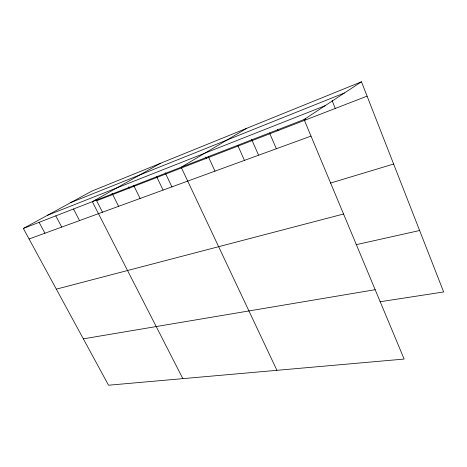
<?xml version="1.0" encoding="UTF-8"?>
<svg xmlns="http://www.w3.org/2000/svg" width="467" height="467" viewBox="0 0 467 467"><rect width="100%" height="100%" fill="white"/><g stroke="black" fill="none" stroke-linecap="round" stroke-linejoin="round"><path stroke-width="0.7" d="M304.087 119.523L404.142 359.065L108.537 385.217L23.35 228.456L304.087 119.523L361.47 81.783L443.65 291.957L380.027 301.764M246.734 128.302L181.173 167.221L276.925 370.319M160.601 163.228L92.338 201.691L182.854 378.644M23.35 228.456L91.765 191.143L361.47 81.783M70.774 202.59L344.477 92.956M47.576 215.246L325.073 105.723M96.663 200.752L367.085 96.144M29.077 238.999L311.004 136.095M330.449 183.093L393.628 164.028M56.332 289.155L343.549 214.009M356.181 244.679L419.629 230.523M83.33 338.832L375.159 289.692M39.111 222.345L44.937 233.208M55.801 215.865L61.726 227.079M73.512 208.994L79.542 220.582M96.009 199.473L102.553 212.316M112.384 193.91L118.612 206.315M111.987 193.35L112.611 194.581M128.764 186.818L129.394 188.09M133.772 185.609L140.112 198.469M156.649 176.736L163.088 190.087M165.16 172.749L171.967 186.987M208.352 156.673L214.995 171.138M205.83 157.017L206.414 158.295M237.709 145.284L244.451 160.385M251.579 139.312L258.502 155.026M269.512 132.937L276.353 148.745M277.468 129.324L278.017 130.597M305.109 118.577L305.657 119.908M332.09 100.568L335.277 108.449"/></g></svg>
